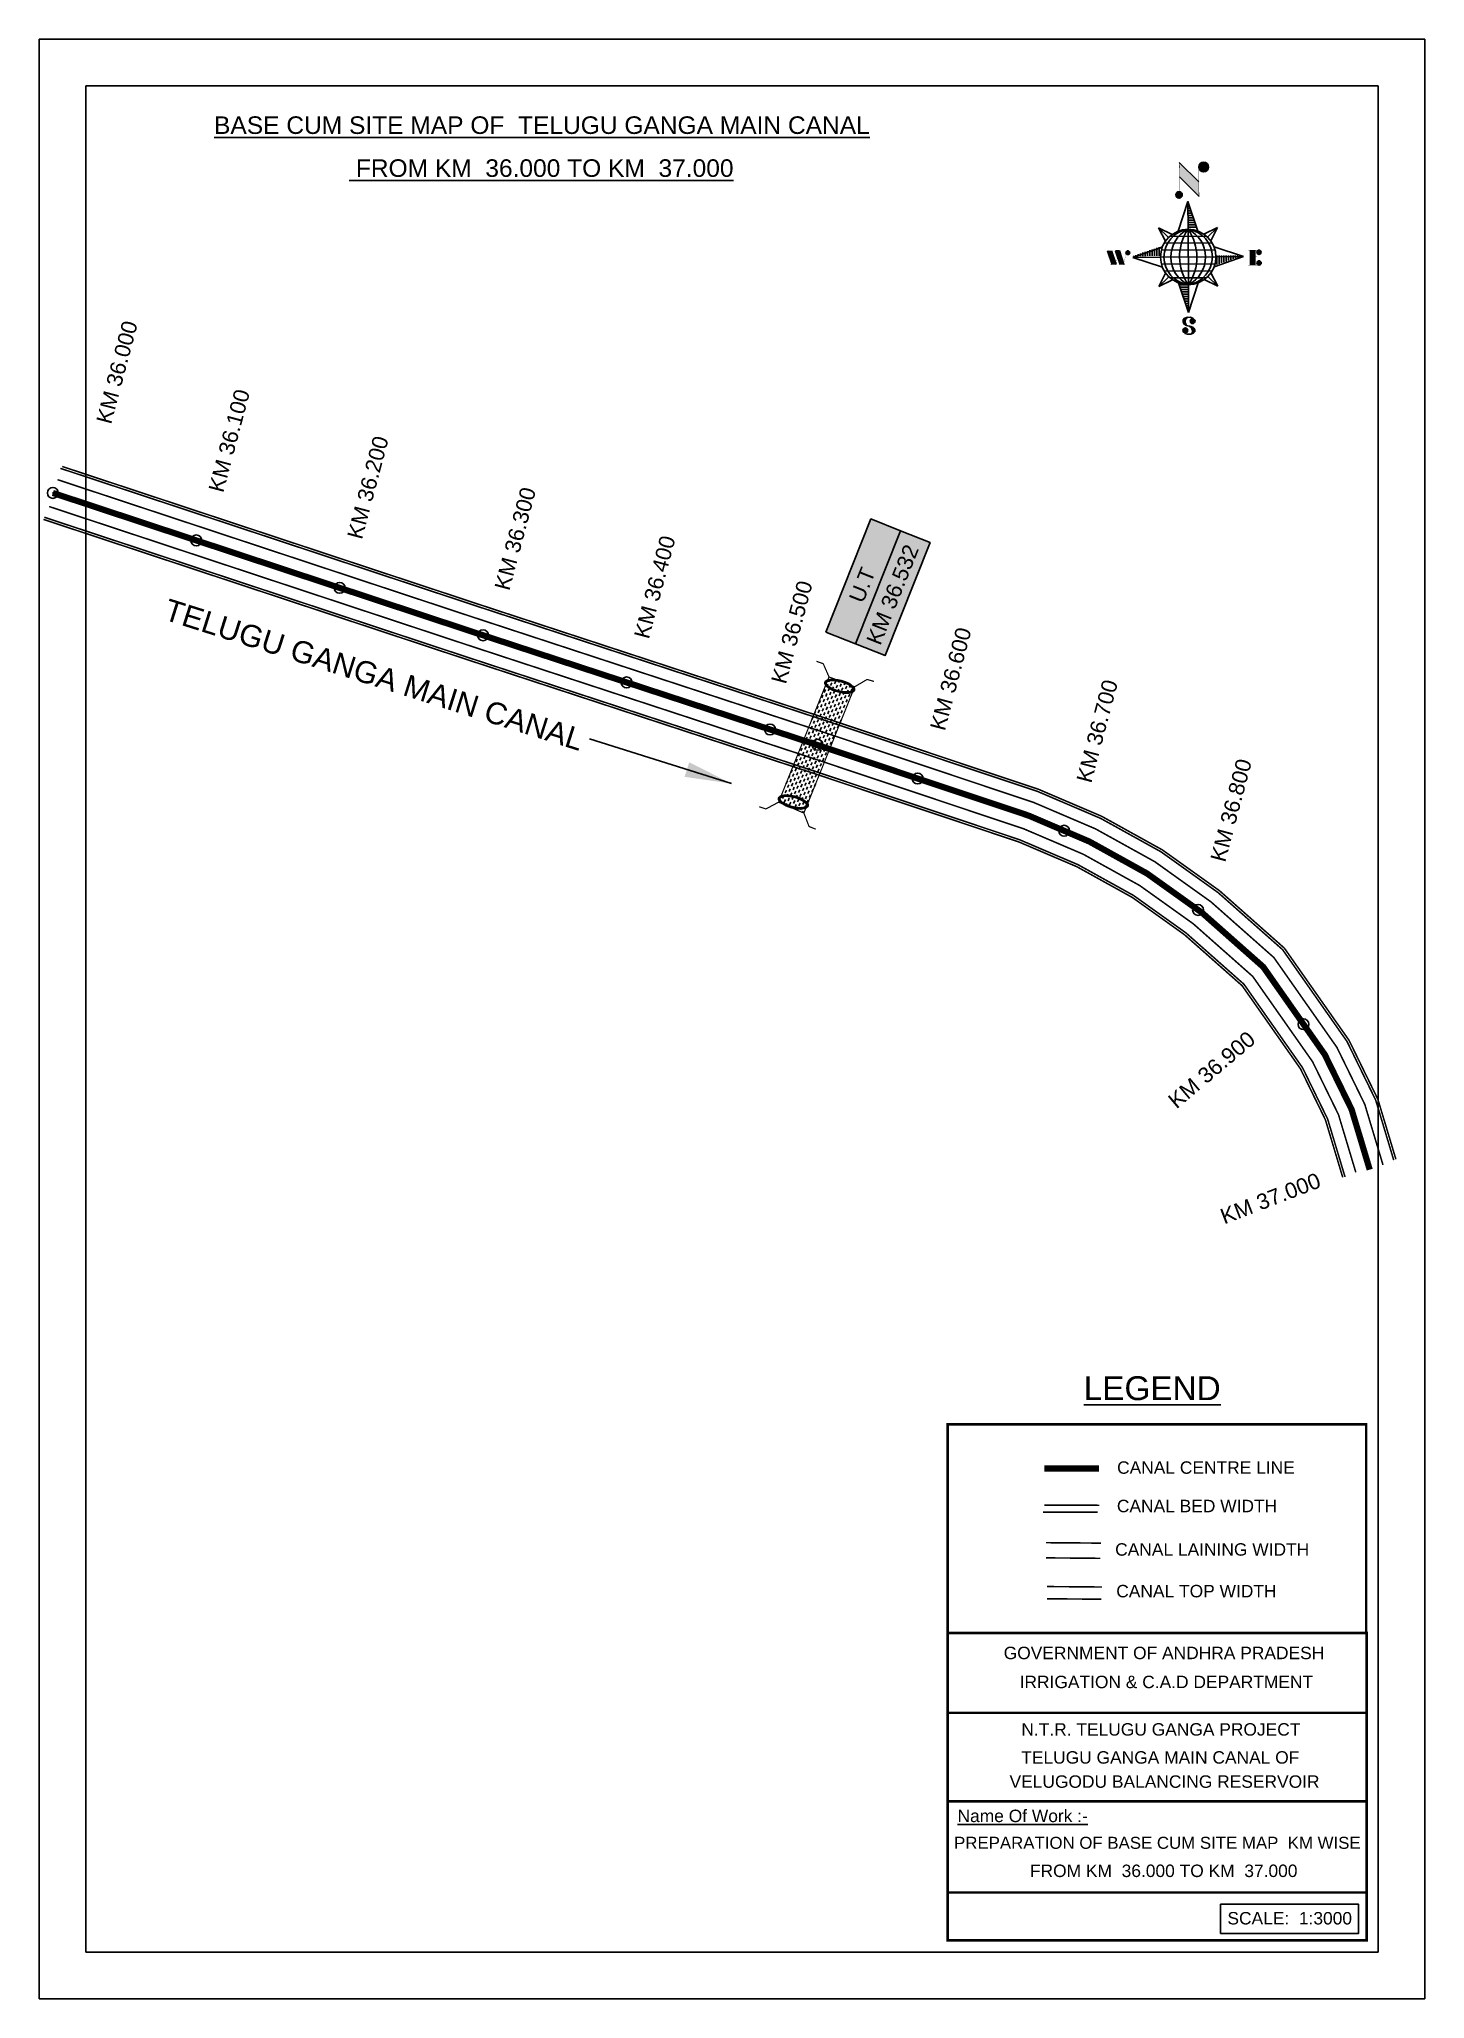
# Model space of a CAD drawing. Header units: inches. Extents: x 259963 to 260854, y 1727258 to 1728518.
import ezdxf

# ---------------------------------------------------------------- set-up
doc = ezdxf.new("R2010")
doc.units = ezdxf.units.IN
doc.header["$MEASUREMENT"] = 0
doc.header["$PDMODE"] = 32
doc.header["$PDSIZE"] = 7
doc.linetypes.add('ACAD_ISO02W100', pattern=[15, 12, -3])
for name, color, linetype in [('AQUADUCT', 1, 'Continuous'), ('bed with', 5, 'Continuous'), ('bord', 1, 'Continuous'), ('canal', 1, 'Continuous'), ('chainage', 7, 'Continuous'), ('FRAME 025', 7, 'Continuous'), ('laying', 4, 'Continuous'), ('lining', 4, 'Continuous'), ('STREAM', 4, 'Continuous'), ('Stu coo', 3, 'Continuous'), ('TEXT', 7, 'Continuous'), ('top of bund', 1, 'Continuous'), ('UT', 173, 'ACAD_ISO02W100'), ('V', 6, 'Continuous'), ('ZSTU', 7, 'Continuous')]:
    doc.layers.add(name, color=color, linetype=linetype)
doc.styles.get("Standard").update_dxf_attribs({"font": 'arial.ttf'})
doc.dimstyles.get("Standard").update_dxf_attribs({"dimtxt": 0.18, "dimasz": 0.18, "dimexe": 0.18, "dimexo": 0.0625, "dimgap": 0.09, "dimtad": 0, "dimtih": 1, "dimtoh": 1, "dimdec": 4, "dimzin": 0, "dimdsep": 46, "dimtxsty": 'Standard', "dimcen": 0.09, "dimadec": 0, "dimazin": 0, "dimtfac": 1, "dimtdec": 4, "dimtofl": 0, "dimtmove": 0, "dimatfit": 3, "dimfxl": 1, "dimtolj": 1, "dimtzin": 0, "dimarcsym": 0})
pattern_1 = [(267.2971131487395, (-8720374.9383359, 50637915.13839893), (10.53672553373347, -0.4974314379093613), [])]
pattern_2 = [(357.2971131487395, (-8720374.9383359, 50637915.13839893), (0.4974314379093601, 10.53672553373348), [])]

# ---------------------------------------------------------------- blocks, each defined once
blk = doc.blocks.new('GGF')
at = {"layer": 'STREAM'}
h = blk.add_hatch(dxfattribs=at)
h.set_pattern_fill('DASH', color=256, scale=10, angle=-6.082734917303942, style=0)
h.set_pattern_definition([(353.9172650826961, (-115347.3726237068, 1016.387648081312), (1.375417949938526, 1.110506849590268), [1.25, -1.25])])
h.paths.add_polyline_path([(406186.8358267642, 1485623.894007653), (406186.3350356966, 1485618.16585714), (406185.8342446289, 1485612.437706626), (406242.6024607782, 1485608.895201602), (406242.8636284556, 1485614.639267362), (406243.1247961327, 1485620.383333121)])
at = {"layer": 'laying', "linetype": 'ByBlock', "extrusion": (0, 0, -1)}
for centre in [(406188.8340515448, 1485618.100544371), (406240.8092758137, 1485614.964376942)]:
    blk.add_ellipse(centre, major_axis=(0.4022038884711088, -6.365555352701567), ratio=0.3887167828476952, dxfattribs=at)
at = {"layer": 'laying', "linetype": 'ByBlock'}
for points in [[(406189.2044231551, 1485612.238788546), (406189.1301593552, 1485612.234096231), (406189.0528622998, 1485612.245618227), (406188.8631006061, 1485612.324588027), (406188.7519765225, 1485612.394145026), (406188.5122836892, 1485612.610022701), (406188.3845252309, 1485612.755754402), (406187.9901122551, 1485613.318903608), (406187.7273521348, 1485613.85898441), (406187.2895556467, 1485615.151754198), (406187.1131680161, 1485615.903753204), (406186.8806331598, 1485617.489787864), (406186.8243655579, 1485618.323341603), (406186.8412834518, 1485619.932858505), (406186.9146281564, 1485620.708349793), (406187.1740924141, 1485622.067517512), (406187.3614922329, 1485622.65073727), (406187.7140922088, 1485623.356040432), (406187.8630650354, 1485623.567618286), (406188.1141012118, 1485623.821781273), (406188.2175726035, 1485623.889167762), (406188.3951326545, 1485623.961233407), (406188.4694103668, 1485623.970225642), (406188.6399464445, 1485623.94807565), (406188.7398646418, 1485623.913414563), (406188.9754422541, 1485623.761023998), (406189.1085637353, 1485623.642922326), (406189.3815283708, 1485623.318037364), (406189.5211763898, 1485623.111945711), (406189.9516964495, 1485622.33059618), (406190.2214699374, 1485621.608086816), (406190.6248590543, 1485619.961048005), (406190.7595287117, 1485619.037350996), (406190.8632364098, 1485617.186895084), (406190.8321935693, 1485616.26108243), (406190.6143732872, 1485614.607066808), (406190.4262052957, 1485613.879561222), (406190.055177624, 1485613.01905299), (406189.9016287614, 1485612.765040143), (406189.6325239488, 1485612.445281366), (406189.5169377527, 1485612.35368761), (406189.3392356181, 1485612.260876767), (406189.2716159608, 1485612.243034084), (406189.2044231551, 1485612.238788546)], [(406241.179647424, 1485609.102621116), (406241.1053836241, 1485609.097928802), (406241.0280865688, 1485609.109450798), (406240.838324875, 1485609.188420597), (406240.7272007914, 1485609.257977597), (406240.4875079581, 1485609.473855271), (406240.3597494998, 1485609.619586973), (406239.965336524, 1485610.182736179), (406239.7025764037, 1485610.722816981), (406239.2647799156, 1485612.015586769), (406239.088392285, 1485612.767585774), (406238.8558574287, 1485614.353620435), (406238.7995898268, 1485615.187174174), (406238.8165077207, 1485616.796691076), (406238.8898524253, 1485617.572182364), (406239.149316683, 1485618.931350083), (406239.3367165019, 1485619.514569841), (406239.6893164777, 1485620.219873002), (406239.8382893043, 1485620.431450857), (406240.0893254807, 1485620.685613844), (406240.1927968724, 1485620.753000333), (406240.3703569234, 1485620.825065977), (406240.4446346357, 1485620.834058213), (406240.6151707135, 1485620.811908221), (406240.7150889107, 1485620.777247134), (406240.950666523, 1485620.624856569), (406241.0837880042, 1485620.506754897), (406241.3567526398, 1485620.181869935), (406241.4964006587, 1485619.975778282), (406241.9269207185, 1485619.194428751), (406242.1966942063, 1485618.471919387), (406242.6000833233, 1485616.824880576), (406242.7347529806, 1485615.901183567), (406242.8384606787, 1485614.050727655), (406242.8074178382, 1485613.124915001), (406242.5895975561, 1485611.470899379), (406242.4014295646, 1485610.743393793), (406242.0304018929, 1485609.882885561), (406241.8768530303, 1485609.628872714), (406241.6077482177, 1485609.309113937), (406241.4921620216, 1485609.21752018), (406241.314459887, 1485609.124709338), (406241.2468402297, 1485609.106866655), (406241.179647424, 1485609.102621116)]]:
    blk.add_open_spline(points, degree=3, knots=[0, 0, 0, 0, 0.1890722348827286, 0.1890722348827286, 0.3781444697654573, 0.3781444697654573, 0.567216704648186, 0.567216704648186, 0.9642381621637766, 0.9642381621637766, 1.361259619679367, 1.361259619679367, 1.758281077194958, 1.758281077194958, 2.155302534710549, 2.155302534710549, 2.552323992226139, 2.552323992226139, 2.807761081817867, 2.807761081817867, 3.012439963152372, 3.012439963152372, 3.217118844486876, 3.217118844486876, 3.421797725821381, 3.421797725821381, 3.626476607155885, 3.626476607155885, 3.831155488490389, 3.831155488490389, 4.280922883927905, 4.280922883927905, 4.730690279365422, 4.730690279365422, 5.180457674802938, 5.180457674802938, 5.630225070240454, 5.630225070240454, 5.896844194109022, 5.896844194109022, 6.112115499412711, 6.112115499412711, 6.283185307179586, 6.283185307179586, 6.283185307179586, 6.283185307179586], dxfattribs=at)
at = {"layer": 'UT', "ltscale": 0.2, "const_width": 0.4999999999999999}
for points in [[(406181.0067191261, 1485605.627956516), (406181.2043290924, 1485608.621441158), (406185.8342446289, 1485612.437706626), (406186.3350356966, 1485618.16585714), (406186.8358267643, 1485623.894007653), (406182.485284513, 1485628.02592998), (406182.4731358847, 1485631.025905382)], [(406186.8358267643, 1485623.894007653), (406243.1247961327, 1485620.383333121)], [(406247.6637609265, 1485627.388723734), (406247.5913202798, 1485624.389598469), (406243.1247961327, 1485620.383333121), (406242.8636284556, 1485614.639267362), (406242.6024607783, 1485608.895201602), (406247.1217425518, 1485604.948545771), (406247.2591485833, 1485601.95169416)], [(406185.8342446289, 1485612.437706626), (406242.6024607783, 1485608.895201602)]]:
    blk.add_lwpolyline(points, dxfattribs=at)
blk = doc.blocks.new('*X3')
at = {"color": 0, "linetype": 'Continuous'}
for p, q in [((6321.563175437702, 239.2074203663178), (6322.581924588794, 240.2261695174094)), ((6321.571094283617, 239.3921159075293), (6322.524536642279, 240.3455582661906)), ((6321.579013129532, 239.5768114487408), (6322.467148695763, 240.4649470149719)), ((6321.586931975447, 239.7615069899523), (6322.409760749248, 240.5843357637531)), ((6321.594850821361, 239.9462025311638), (6322.352372802732, 240.7037245125344)), ((6321.602769667276, 240.1308980723753), (6322.294984856217, 240.8231132613157)), ((6321.610688513191, 240.3155936135868), (6322.322610836808, 241.0275159372032)), ((6321.618607359106, 240.5002891547983), (6322.339575221931, 241.2212570176224)), ((6321.670405508729, 239.1378737420482), (6322.639312535309, 240.1067807686281)), ((6321.756101028845, 239.046792566867), (6322.694551492757, 239.9852430307802)), ((6321.767025283511, 240.8254837745006), (6322.356539607053, 241.4149980980416)), ((6321.841796548961, 238.9557113916858), (6322.784401525116, 239.8983163678416)), ((6321.927492069076, 238.8646302165046), (6322.874251557474, 239.8113897049031)), ((6322.013187589191, 238.7735490413234), (6322.964101589832, 239.7244630419646)), ((6322.075863133939, 241.3110983202248), (6322.373503992176, 241.6087391784607)), ((6322.098883109306, 238.6824678661422), (6323.053951622191, 239.637536379026)), ((6322.184578629423, 238.591386690961), (6323.143801654548, 239.5506097160875)), ((6322.270274149538, 238.5003055157798), (6323.233651686906, 239.463683053149)), ((6322.405772691616, 238.4590273625623), (6323.316199320379, 239.3694539913255)), ((6322.536564177177, 238.4130421528257), (6323.436926723143, 239.3134046987925)), ((6322.667355662737, 238.3670569430892), (6323.557654125907, 239.2573554062594)), ((6322.798147148297, 238.3210717333527), (6323.67838152867, 239.2013061137264)), ((6322.928938633857, 238.2750865236161), (6323.799108931434, 239.1452568211934)), ((6323.059730119417, 238.2291013138795), (6323.919836334197, 239.0892075286604)), ((6323.190521604977, 238.183116104143), (6324.040563736961, 239.0331582361274)), ((6323.334898284248, 238.1507160881169), (6324.161291139725, 238.9771089435944)), ((6323.500484499982, 238.1395256085544), (6324.282018542488, 238.9210596510615)), ((6323.666070715716, 238.1283351289918), (6324.389078986148, 238.8513433994243)), ((6323.83165693145, 238.1171446494292), (6324.558435473549, 238.8439231915289)), ((6324.097210919775, 238.2059219424567), (6324.727791960951, 238.8365029836336)), ((6324.341779298861, 238.2737136262468), (6324.897148448353, 238.8290827757383)), ((6324.586347677948, 238.341505310037), (6325.066504935754, 238.821662567843)), ((6324.830916057034, 238.4092969938271), (6325.235861423155, 238.8142423599477)), ((6325.075484436121, 238.4770886776172), (6325.405217910557, 238.8068221520524)), ((6325.401209342145, 238.6260368883443), (6325.574574397958, 238.7994019441571))]:
    blk.add_line(p, q, dxfattribs=at)
blk = doc.blocks.new('*X2')
at = {"color": 0, "linetype": 'Continuous'}
for p, q in [((6324.425409812192, 240.3018877878409), (6324.530098087213, 240.4065760628617)), ((6324.560821561592, 240.2605228419445), (6324.762767368324, 240.4624686486762)), ((6324.696233310992, 240.2191578960481), (6324.995436649435, 240.5183612344908)), ((6324.831645060392, 240.1777929501517), (6325.228105930546, 240.5742538203053)), ((6324.967056809793, 240.1364280042552), (6325.451206401633, 240.6205775960956)), ((6325.102468559193, 240.0950630583588), (6325.626700194168, 240.619294693334)), ((6325.231508829004, 240.0473266328736), (6325.802193986703, 240.6180117905725)), ((6325.335045025791, 239.9740861343645), (6325.976788801136, 240.6158299097086)), ((6325.438581222579, 239.9008456358553), (6326.100204563527, 240.5624689768027)), ((6325.542117419366, 239.8276051373462), (6326.223620325917, 240.5091080438968)), ((6325.645653616154, 239.754364638837), (6326.347036088308, 240.455747110991)), ((6325.749189812941, 239.6811241403279), (6326.470451850699, 240.4023861780851)), ((6325.852726009729, 239.6078836418188), (6326.593867613089, 240.3490252451792)), ((6325.951486090436, 239.5298670272285), (6326.71728337548, 240.2956643122733)), ((6326.036566250415, 239.4381704919113), (6326.840699137871, 240.2423033793674)), ((6326.121646410395, 239.346473956594), (6326.964114900262, 240.1889424464615)), ((6326.206726570374, 239.2547774212767), (6327.055858370612, 240.1039092215148)), ((6326.291806730354, 239.1630808859595), (6327.135785134496, 240.0070592901021)), ((6326.376886890333, 239.0713843506422), (6327.21571189838, 239.9102093586895)), ((6326.461967050313, 238.9796878153249), (6327.295638662264, 239.8133594272769)), ((6326.547047210292, 238.8879912800077), (6327.375565426148, 239.7165094958642)), ((6326.632127370272, 238.7962947446904), (6327.455492190032, 239.6196595644516)), ((6326.717207530251, 238.7045982093731), (6327.535418953916, 239.5228096330389)), ((6326.788410008449, 236.4777036487165), (6327.354219516036, 237.0435131563033)), ((6326.792225928501, 238.6028399123283), (6327.6153457178, 239.4259597016263)), ((6326.838137672734, 238.4719749612643), (6327.695272481684, 239.3291097702136)), ((6326.884049416966, 238.3411100102004), (6327.775199245568, 239.2322598388009)), ((6326.916746160023, 236.7828164955863), (6327.582476853365, 237.4485471889285)), ((6326.9299611612, 238.2102450591364), (6327.853734496604, 239.1340183945408)), ((6326.975872905432, 238.0793801080725), (6327.849127438164, 238.952634640804)), ((6327.003134980726, 237.9298654880686), (6327.844520379724, 238.7712508870673)), ((6327.012515933215, 237.7624697452613), (6327.839913321284, 238.5898671333306)), ((6327.021896885704, 237.5950740024541), (6327.835306262844, 238.4084833795939)), ((6327.031277838193, 237.4276782596467), (6327.830699204404, 238.2270996258572)), ((6327.040658790683, 237.2602825168395), (6327.826092145964, 238.0457158721205)), ((6327.045082311595, 237.087929342456), (6327.810734190693, 237.8535812215537))]:
    blk.add_line(p, q, dxfattribs=at)
blk = doc.blocks.new('H')
at = {"layer": 'bord', "extrusion": (0.0004278845142637609, 0.00479197890903182, 0.9999884268595202)}
h = blk.add_hatch(dxfattribs=at)
h.set_pattern_fill('LINE', color=8, scale=84.38768555040302, angle=-2.702886851260515, style=0)
h.set_pattern_definition(pattern_2)
h.paths.add_polyline_path([(-492.4668010775931, 785.5898788240738, -0.090992046448718), (-447.9625593584497, 775.2324968557805), (-486.4976985411486, 912.0312741750386)])
h = blk.add_hatch(dxfattribs=at)
h.set_pattern_fill('LINE', color=8, scale=84.38768555040302, angle=-92.70288685126052, style=0)
h.set_pattern_definition(pattern_1)
h.paths.add_polyline_path([(-624.8772989658173, 665.1175860036165, -0.09099204644210665), (-614.5199170010164, 709.6218277204316), (-751.3186943142209, 671.0866885515861)])
h = blk.add_hatch(dxfattribs=at)
h.set_pattern_fill('LINE', color=8, scale=84.38768555040302, angle=-92.70288685126052, style=0)
h.set_pattern_definition(pattern_1)
h.paths.add_polyline_path([(-245.5531129193259, 647.210278397426), (-371.9945082624909, 653.17938094493, -0.09099204644878103), (-382.3518902289215, 608.6751392250881)])
h = blk.add_hatch(dxfattribs=at)
h.set_pattern_fill('LINE', color=8, scale=84.38768555040302, angle=-2.702886851260515, style=0)
h.set_pattern_definition(pattern_2)
h.paths.add_polyline_path([(-504.4050061509479, 532.7070881242398, -0.090992046448718), (-548.909247870557, 543.064470092766), (-510.3741086877417, 406.2656927765347)])
at = {"layer": 'bord', "extrusion": (0.0004278845142637604, 0.00479197890903182, 0.9999884268595203)}
for p, q in [((-516.2384251924814, 1087.08582315594, -1217.145331720205), (-431.5311611755169, 993.9857607749291, -1216.735438367611)), ((-519.3860571105615, 1020.408509141766, -1216.824464901347), (-434.678793075087, 927.3084467682056, -1216.414571548796)), ((-538.2690597721958, 773.6536562892143, -1215.633927328097), (-487.0181812191731, 906.212239655666, -1216.291082326422)), ((-487.0181812191731, 906.212239655666, -1216.291082326422), (-492.9870239489828, 779.7722960542887, -1215.682623766277)), ((-487.0181812191731, 906.212239655666, -1216.291082326422), (-448.4827650671941, 769.4150330077391, -1215.652034309381)), ((-626.736305744329, 793.7732813858893, -1215.692487060367), (-566.811349663476, 760.1895317081362, -1215.557193835181)), ((-626.736305744329, 793.7732813858893, -1215.692487060367), (-584.1428260545363, 746.9596384149045, -1215.486379775655)), ((-598.946746484784, 730.9517588270828, -1215.4033350249), (-626.736305744329, 793.7732813858893, -1215.692487060367)), ((-421.3357812265749, 753.3219341966324, -1215.586531535218), (-358.5136001041974, 781.1110481221694, -1215.746578873753)), ((-358.5136001041974, 781.1110481221694, -1215.746578873753), (-405.3276889660046, 738.5181495659053, -1215.522440984547)), ((-358.5136001041974, 781.1110481221694, -1215.746578873753), (-392.0976094479556, 721.1868434431963, -1215.445049781629)), ((-864.6667208376457, 700.9117660832126, -1215.145683569252), (-846.8602190883248, 637.7003116968554, -1214.850391321915)), ((-846.885899517627, 700.0723706756253, -1215.149269383754), (-829.079397758178, 636.8609162860084, -1214.853977136408)), ((-829.1050781964441, 699.2329752675723, -1215.152855198257), (-811.2985764592304, 636.0215208844747, -1214.857562950931)), ((-829.1050781964441, 699.2329752675723, -1215.152855198257), (-811.3242568973801, 698.393579858588, -1215.156441012743)), ((-811.3242568973801, 698.393579858588, -1215.156441012743), (-793.5177551378147, 635.1821254740935, -1214.861148765422)), ((-751.8386587080895, 665.2704204607289, -1215.023166955395), (-615.0399729244527, 703.8051171880215, -1215.266361263119)), ((-751.8386587080895, 665.2704204607289, -1215.023166955395), (-625.3972626964678, 659.3013864478562, -1215.048666080719)), ((-619.2784603905748, 614.0198538512923, -1214.834293591338), (-751.8386587080895, 665.2704204607289, -1215.023166955395)), ((-246.0730746499612, 641.3942844460253, -1215.12516345687), (-382.8717604242847, 602.859587718267, -1214.881969149149)), ((-378.6332729603746, 692.6448510554619, -1215.314036820931), (-246.0730746499612, 641.3942844460253, -1215.12516345687)), ((-372.5144706616993, 647.363318458898, -1215.099664331546), (-246.0730746499612, 641.3942844460253, -1215.12516345687)), ((-213.4791469212505, 669.2951450282708, -1215.272811938016), (-216.710715676134, 600.8397693103179, -1214.943388670676)), ((-197.1518122339039, 599.9164343632292, -1214.947333066632), (-193.9202434780891, 668.3718100786209, -1215.276756333961)), ((-639.398133254319, 525.5536567845847, -1214.401751538512), (-605.8141239105607, 585.4778614635579, -1214.703280630637)), ((-639.398133254319, 525.5536567845847, -1214.401751538512), (-592.5840443923953, 568.1465553403832, -1214.625889427719)), ((-576.5759521321743, 553.3427707091905, -1214.561798877043), (-639.398133254319, 525.5536567845847, -1214.401751538512)), ((-510.8935521394596, 400.4524652508553, -1213.857248085843), (-549.4289682914387, 537.2496718976181, -1214.496296102879)), ((-371.1754276144202, 512.8914235194679, -1214.455843351893), (-431.1003836950404, 546.475173198618, -1214.591136577086)), ((-371.1754276144202, 512.8914235194679, -1214.455843351893), (-413.7689073036308, 559.7050664918497, -1214.661950636613)), ((-398.9649868734996, 575.7129460782744, -1214.74499538736), (-371.1754276144202, 512.8914235194679, -1214.455843351893)), ((-459.6426735860878, 533.0110486173071, -1214.514403084168), (-510.8935521394596, 400.4524652508553, -1213.857248085843)), ((-504.9247094094171, 526.8924088519998, -1214.465706645989), (-510.8935521394596, 400.4524652508553, -1213.857248085843))]:
    blk.add_line(p, q, dxfattribs=at)
at = {"layer": 'bord', "color": 8, "linetype": 'ByBlock', "extrusion": (0.0004278845142637604, 0.00479197890903182, 0.9999884268595203)}
for p, q in [((-386.4701403837535, 711.3830894059502, -1215.400477790083), (-605.4730712235323, 721.7215742594562, -1215.35631111762)), ((-410.8462962137419, 744.2142448802479, -1215.547375515144), (-578.1125475389999, 752.110393114388, -1215.51364266185)), ((-492.9872379411827, 779.772306161467, -1215.682623723144), (-504.9247094094171, 526.8924088519998, -1214.465706645989)), ((-372.5145726100891, 647.3634304928128, -1215.099664824794), (-625.3973747401615, 659.3012845208868, -1215.048665544341)), ((-378.0217974673142, 615.9429816137999, -1214.946740470406), (-622.87451776542, 627.5017590741627, -1214.897360629442)), ((-375.037429585529, 679.1629559395369, -1215.250969739694), (-619.8901498829364, 690.7217333998997, -1215.201589898729)), ((-392.4388761268347, 584.9431407540105, -1214.792019251512), (-611.441806967312, 595.2816256079823, -1214.747852579053)), ((-419.7993998112506, 554.5543218990788, -1214.634687707282), (-587.06565113744, 562.4504701336846, -1214.600954853988))]:
    blk.add_line(p, q, dxfattribs=at)
at = {"layer": 'bord', "extrusion": (0.0004278845142637604, 0.00479197890903182, 0.9999884268595203)}
for points, const_width, elevation in [([(-522.0131121619479, 959.550775259228), (-515.7175743466119, 1092.906934415961)], 1.60540055982536, -1212.142843617219), ([(-434.158262363472, 933.1277235058805), (-427.8627245295095, 1066.483882669366)], 1.60540055982536, -1212.142843617219), ([(-870.0736340994383, 707.00824508073), (-846.3658724653925, 705.889038352192)], 0.6421602239301444, -1212.142843617219), ([(-828.5594987093612, 642.6768581911618), (-855.2307305332708, 643.935965762368)], 0.6421602239301444, -1212.142843617219), ([(-828.5594987093612, 642.676858191162), (-820.953748198869, 677.9586989512691)], 0.6421602239301444, -1212.142843617223), ([(-810.7786774830411, 641.8374531447001), (-784.1074456587239, 640.5783455765209)], 0.6421602239301444, -1212.142843617222), ([(-792.9978562549747, 640.9980480956772), (-781.589230506466, 693.9208092413096)], 0.6421602239301444, -1212.142843617218), ([(-222.7385766651839, 675.5731321041832), (-173.8413183107752, 673.2647682324088)], 0.7063762463231584, -1212.142843617221), ([(-194.785239975681, 644.8497587676384), (-185.0057882997701, 644.3880859934699)], 0.7063762463231584, -1212.14284361722), ([(-177.0730277270245, 604.8086065300355), (-225.9702860934822, 607.1169704015771)], 0.7063762463231584, -1212.142843617222)]:
    blk.add_lwpolyline(points, dxfattribs=dict(at, const_width=const_width, elevation=elevation))
for points, const_width, elevation in [([(-413.6616245851993, 1073.140134249887, 1), (-397.6117714248124, 1057.729118476532, 1)], 22.25077962579039, -1212.14284361722), ([(-530.3419430367337, 949.5474510251247, 1), (-519.6420409089901, 939.2734405104861, 1)], 14.83385308386026, -1212.142843617223), ([(-775.9087905502321, 696.5833098740303, 1), (-769.4888492682775, 690.418903565154, 1)], 8.900311850316152, -1212.142843617216), ([(-177.8339587833615, 666.8757400336997, 1), (-170.7720233739972, 660.0948930920731, 1)], 9.790343035347762, -1212.142843617223), ([(-180.1423226412179, 617.9784816729323, 1), (-173.0803872516442, 611.1976347345654, 1)], 9.790343035347762, -1212.142843617219), ([(-489.8397168474219, 361.7280028313068, 1), (-498.0671858660056, 369.1142257457323, 1)], 11.05656073458609, -1212.142843617215), ([(-525.1949096693778, 321.5505605205689, 1), (-533.4223786795214, 328.9367834347616, 1)], 11.05656073458609, -1212.142843617218)]:
    blk.add_lwpolyline(points, format="xyb", close=True, dxfattribs=dict(at, const_width=const_width, elevation=elevation))
for points, elevation in [([(-537.0436544864716, 317.3909783906986), (-530.686771839954, 310.4778530870033), (-519.7848077441001, 306.8033377354246), (-504.8555995545785, 306.8996049665207), (-493.8614930827366, 309.9751672386152), (-486.3299612487816, 317.6739007300386), (-486.5193926708707, 325.7780890813514), (-490.6180678635317, 333.2605072774198), (-493.5031616341619, 336.2254691210802), (-502.816804350885, 340.8534958871466), (-522.4580017436219, 347.2728260433129), (-530.4257294404489, 351.5824209563287), (-533.6858260648524, 354.5525017987891), (-537.4013079778782, 362.629807892173), (-536.9549017110166, 373.3508360361672), (-530.0284934418471, 380.6827556172281), (-520.0052991440441, 384.0716307398478), (-503.5000552259427, 384.2213990291513), (-492.5323047870551, 379.8708521119993), (-487.1463343054379, 373.2710396641844)], -1212.142843617219), ([(-522.4539065143929, 347.5728294925347), (-526.1949835211592, 353.7751140225195), (-527.7518298353394, 360.6227161141025), (-527.9156661629893, 370.6019260344024), (-525.8991041315983, 375.4503632916039), (-521.3202371541029, 381.1640017041664), (-514.5251386848048, 384.3718976443916)], -1212.142843617221), ([(-504.8555995545785, 306.8996049665207), (-499.0047943263154, 312.3708361831504), (-496.9585419834797, 319.3942984564654), (-497.4612851235933, 326.5275708001649), (-501.2415295758961, 335.3559093211365), (-509.2361390522836, 343.1915685721062)], -1212.142843617219)]:
    blk.add_lwpolyline(points, dxfattribs=dict(at, elevation=elevation))
for centre, radius in [((-405.6366979898718, 1065.434626361347, -1212.142843617228), 22.25077962579068), ((-524.9919919744626, 944.4104457636145, -1212.142843617225), 14.83385308386045), ((-498.4359036135794, 659.1484834742021, -1212.142843617229), 126.5822129822759), ((-772.6988199003781, 693.5011067149355, -1212.142843617225), 8.900311850316273), ((-174.3029910778062, 663.4853165630027, -1212.142843617225), 9.7903430353479), ((-176.6113549475952, 614.5880582008385, -1212.142843617227), 9.7903430353479), ((-493.9534513636986, 365.4211142832808, -1212.142843617226), 11.05656073458623), ((-529.3086441806488, 325.2436719765011, -1212.142843617227), 11.05656073458623)]:
    blk.add_circle(centre, radius, dxfattribs=at)
at = {"layer": 'bord', "color": 8, "linetype": 'ByBlock', "extrusion": (0.0004278845142637604, 0.00479197890903182, 0.9999884268595203)}
for centre, radius, start, end in [((-481.5018944916621, 658.3490694805806, -1212.142843617225), 127.7124113124745, 94.925359787212, 259.6690604518324), ((-436.7958279077627, 656.2386032006533, -1212.142843617224), 140.8227119427793, 113.2864437035868, 241.3079765329169), ((-315.8862391595549, 650.5307512261786, -1212.142843617227), 222.3100112361417, 142.5891607921548, 212.0052594442485), ((-560.0761933124097, 662.0583738566748, -1212.142843617224), 140.8227119427793, 293.2864437035868, 61.30797653291689), ((-680.9857820597445, 667.7662258302183, -1212.142843617228), 222.3100112361417, 322.5891607921548, 32.00525944424854), ((-515.3701267285685, 659.9479075753505, -1212.142843617227), 127.7124113124745, 274.925359787212, 79.66906045183244)]:
    blk.add_arc(centre, radius, start, end, dxfattribs=at)
at = {"layer": 'bord', "extrusion": (0.0004278845142637604, 0.00479197890903182, 0.9999884268595203)}
for points in [[(-515.7175743148887, 1092.906934417125, -1212.142843617227), (-431.0104934413977, 999.8058030862261, -1212.142843617227), (-518.8653432401063, 1026.22885483189, -1212.142843617227), (-434.1582623484545, 933.1277235084416, -1212.142843617227)], [(-864.1466936911305, 706.7284433981881, -1212.142843617225), (-846.3658724649268, 705.889038353589, -1212.142843617225), (-846.34031992468, 643.5162632348297, -1212.142843617225), (-828.5594986876497, 642.6768581867381, -1212.142843617225)], [(-828.5850512369768, 705.049633307593, -1212.142843617229), (-810.804230031204, 704.2102282608984, -1212.142843617229), (-810.778677482168, 641.8374531481927, -1212.142843617229), (-792.9978562541016, 640.9980480994025, -1212.142843617229)], [(-193.4002216503151, 674.1881137788835, -1212.142843617225), (-196.6319310673212, 605.7319520774413, -1212.142843617225), (-212.9591249906118, 675.1114593302475, -1212.142843617225), (-216.1908344065701, 606.6552976257785, -1212.142843617225)]]:
    blk.add_solid(points, dxfattribs=at)
at = {"layer": 'bord', "extrusion": (0.0004278845142637604, 0.00479197890903182, 0.9999884268595203), "xscale": 7.977342409717546, "yscale": 7.977342408231451, "zscale": 7.977342408476333, "rotation": 138.0840426661453}
for name, p in [('*X2', (38300.50170925955, -31929.38484708802, -1212.14284361722)), ('*X3', (38314.39702652739, -31950.87734303279, -1212.142843617221))]:
    blk.add_blockref(name, p, dxfattribs=at)

msp = doc.modelspace()

# ---------------------------------------------------------------- hatches: boundary and pattern name
at = {"layer": 'ZSTU'}
h = msp.add_hatch(color=135, dxfattribs=at)
h.set_gradient(color1=(141, 177, 78), color2=(107, 135, 59), one_color=1, tint=0.3799999952316284, name='CYLINDER')
h.paths.add_polyline_path([(260468.9062007579, 1728136.552210748), (260487.9151711346, 1728128.972310652), (260516.8685360863, 1728201.690110762), (260497.8595657102, 1728209.270010859)])
h.paths.add_polyline_path([(260494.120503497, 1728150.804443073), (260504.3391451922, 1728176.430883372), (260490.1684111761, 1728182.081518098), (260479.9497694811, 1728156.455077799)], flags=24)
h = msp.add_hatch(color=252, dxfattribs=at)
h.set_gradient(color1=(167, 88, 159), color2=(127, 67, 121), one_color=1, tint=0.3799999952316284, name='CYLINDER')
h.paths.add_polyline_path([(260535.8775064618, 1728194.110210665), (260516.8685360861, 1728201.690110762), (260487.9151711347, 1728128.972310652), (260506.924141511, 1728121.392410555)])
h.paths.add_polyline_path([(260505.4347314892, 1728124.031874323), (260532.3526221132, 1728191.536904596), (260518.1153588298, 1728197.214068124), (260491.1974682058, 1728129.709037852)], flags=24)

# ---------------------------------------------------------------- linework, layer by layer
at = {"linetype": 'ByBlock'}
for points in [[(259962.9895422867, 1727257.754861004), (259962.9895422867, 1728517.754861004), (260853.9895422867, 1728517.754861004), (260853.9895422867, 1727257.754861004)], [(260823.9895422867, 1728487.754861004), (260823.9895422867, 1727287.754861004), (259992.9895422867, 1727287.754861004), (259992.9895422867, 1728487.754861004)]]:
    msp.add_lwpolyline(points, close=True, dxfattribs=at)
for p in [(259971.7666642323, 1728226.002071181), (260063.9885909668, 1728195.484931253), (260156.2105177014, 1728164.967791325), (260248.4381712617, 1728134.468028981), (260340.7345185938, 1728104.176712252), (260432.9826046324, 1728073.9012347), (260527.8841521202, 1728042.378286163), (260622.0712786693, 1728008.780887568), (260708.1633164751, 1727957.906915574), (260775.9587893543, 1727884.39654993)]:
    msp.add_point(p)
at = {"color": 2}
msp.add_point((260463.4407678474, 1728064.133011274), dxfattribs=at)
at = {"layer": 'bed with', "const_width": 1}
for points in [[(259974.7551317429, 1728234.545782494), (260244.1683669674, 1728145.394300967), (260467.5899536371, 1728072.068170069), (260602.4628730126, 1728026.998889087), (260642.2665336708, 1728009.994651063), (260680.3344050912, 1727988.906421189), (260716.3890942286, 1727963.152925683), (260756.9185796221, 1727927.283847366), (260797.4753916151, 1727869.490185112), (260815.3999466962, 1727832.852008807), (260827.092829156, 1727793.948633653)], [(259969.3471221103, 1728217.270096877), (260238.5031687275, 1728128.203721581), (260461.8995820578, 1728054.885852479), (260596.0286626823, 1728010.065133461), (260634.3050020241, 1727993.713371485), (260670.6571306037, 1727973.575601359), (260705.1004414663, 1727948.973096865), (260743.3269560728, 1727915.142175182), (260781.8421440798, 1727860.257837436), (260798.4915889987, 1727826.226013741), (260809.6323870136, 1727789.15947808)], [(260644.7042493728, 1727575.068616587), (260641.5565539686, 1727575.11082205), (260609.3973132108, 1727575.088247081)], [(260643.5837952178, 1727570.663358668), (260641.5284748408, 1727570.690917164), (260608.7361399664, 1727570.667897778), (260608.4996866075, 1727570.677065022)]]:
    msp.add_lwpolyline(points, dxfattribs=at)
at = {"layer": 'canal', "color": 6, "const_width": 4}
for points in [[(260644.5475816703, 1727598.685301783), (260641.9460737793, 1727598.720183762), (260609.3511095436, 1727598.697302925)], [(260609.3511095436, 1727598.697302925), (260644.5475816703, 1727598.685301783)]]:
    msp.add_lwpolyline(points, dxfattribs=at)
at = {"layer": 'FRAME 025', "lineweight": -3, "const_width": 1.636994106223717}
for points in [[(260547.190274245, 1727627.157620538), (260816.2984394195, 1727627.157620538), (260816.2984394195, 1727492.92926661), (260547.190274245, 1727492.92926661)], [(260547.1902742451, 1727492.92926661), (260816.6639746454, 1727492.92926661), (260816.6639746454, 1727295.38336684), (260547.1902742451, 1727295.38336684)]]:
    msp.add_lwpolyline(points, close=True, dxfattribs=at)
for points in [[(260547.1902742451, 1727441.639024569), (260816.6639746454, 1727441.639024569)], [(260547.1902742451, 1727384.775229658), (260816.6639746454, 1727384.775229658)], [(260547.1902742451, 1727326.144726533), (260816.6639746454, 1727326.144726533)]]:
    msp.add_lwpolyline(points, dxfattribs=at)
at = {"layer": 'lining', "const_width": 1}
for points in [[(259976.6422783587, 1728241.821272244), (260246.5158248015, 1728152.51746922), (260469.9478424129, 1728079.187914926), (260605.1289822655, 1728034.015638655), (260645.5655108724, 1728016.741037628), (260684.3443254589, 1727995.258970843), (260721.0667127765, 1727969.028545359), (260762.550467833, 1727932.314927001), (260803.9532566159, 1727873.315743542), (260822.4061722614, 1727835.597586873), (260834.0139586578, 1727796.977334729)], [(259966.2580899007, 1728210.392322856), (260236.1557108935, 1728121.080553328), (260459.541693282, 1728047.766107622), (260593.3625534294, 1728003.048383893), (260631.0060248225, 1727986.96698492), (260666.647210236, 1727967.223051705), (260700.4228229184, 1727943.097477189), (260737.6950678618, 1727910.111095547), (260775.364279079, 1727856.432279006), (260791.4853634335, 1727823.480435675), (260802.6971621752, 1727786.177673581)], [(260610.4182716034, 1727551.031602919), (260635.1261466793, 1727550.847266138), (260645.8064230928, 1727550.724627453)], [(260610.3802255798, 1727541.268755527), (260637.2315376407, 1727541.063737998), (260645.2743057949, 1727540.97132)]]:
    msp.add_lwpolyline(points, dxfattribs=at)
at = {"layer": 'top of bund', "const_width": 1}
for points in [[(259977.8064016775, 1728243.016045436), (260246.9853163684, 1728153.942102871), (260470.4194201681, 1728080.611863898), (260605.6622041161, 1728035.418988569), (260646.2253063127, 1728018.090314941), (260685.1463095324, 1727996.529480774), (260722.002236486, 1727970.203669294), (260763.6768454752, 1727933.321142928), (260805.248829616, 1727874.080855228), (260823.8074173744, 1727836.146702486), (260835.4000155864, 1727797.576982933)], [(259965.7535086783, 1728208.979300717), (260235.6862193265, 1728119.655919677), (260459.0701155268, 1728046.342158651), (260592.8293315788, 1728001.645033979), (260630.3462293822, 1727985.617707607), (260665.8452261624, 1727965.952541774), (260699.4872992088, 1727941.922353253), (260736.5686902196, 1727909.10487962), (260774.0687060789, 1727855.66716732), (260790.0841183205, 1727822.931320062), (260801.2048916566, 1727785.931408485)], [(260610.944179073, 1727522.823568354), (260635.5266450926, 1727522.64365973), (260646.3635778209, 1727522.51922747)], [(260645.9349937473, 1727514.664459882), (260638.0194832408, 1727514.755419436), (260611.0860890684, 1727514.95786109)]]:
    msp.add_lwpolyline(points, dxfattribs=at)
at = {"layer": 'V', "color": 6, "const_width": 4}
msp.add_lwpolyline([(259971.7819116043, 1728225.997025676), (260241.3357678475, 1728136.799011274), (260464.7447678474, 1728063.477011274), (260599.2457678474, 1728018.532011274), (260638.2857678474, 1728001.854011274), (260675.4957678474, 1727981.241011274), (260710.7447678474, 1727956.063011274), (260750.1227678474, 1727921.213011274), (260789.6587678475, 1727864.874011274), (260806.9457678474, 1727829.539011274), (260818.5640844441, 1727790.883724114)], dxfattribs=at)
at = {"layer": 'V', "color": 0}
msp.add_lwpolyline([(260722.6896446363, 1727318.52285046), (260811.3997790104, 1727318.52285046), (260811.3997790104, 1727299.770374157), (260722.6896446363, 1727299.770374157)], close=True, dxfattribs=at)
at = {"layer": 'ZSTU', "color": 135}
msp.add_lwpolyline([(260468.906200758, 1728136.552210748), (260497.8595657102, 1728209.270010859), (260516.868536086, 1728201.690110762), (260487.9151711346, 1728128.972310651)], close=True, dxfattribs=at)
at = {"layer": 'ZSTU', "color": 252}
msp.add_lwpolyline([(260487.9151711346, 1728128.972310651), (260516.868536086, 1728201.690110762), (260535.8775064618, 1728194.110210665), (260506.9241415111, 1728121.392410555)], close=True, dxfattribs=at)

# ---------------------------------------------------------------- block references
at = {"layer": 'AQUADUCT', "color": 1, "xscale": 0.1408039184319789, "yscale": 0.1408039187081158, "zscale": 0.1408039184379445, "rotation": 3.078330572322649}
msp.add_blockref('H', (260776.9244570278, 1728289.619872527, 170.8847861942989), dxfattribs=at)
at = {"layer": 'laying', "color": 6, "linetype": 'ByBlock', "xscale": 1.539389527060483, "yscale": 1.539389526937157, "zscale": 1.539389526941385, "rotation": 71.6474129318652}
msp.add_blockref('GGF', (2234192.816418027, 414472.2789967209), dxfattribs=at)

# ---------------------------------------------------------------- texts
at = {"layer": 'chainage', "color": 0}
for s, height, rotation, p in [('KM 36.000', 9.999999999999988, 75.15121522646326, (260009.1657320442, 1728269.689174869)), ('KM 36.100', 9.999999999999988, 75.15121522646326, (260081.3131125146, 1728225.654518233)), ('KM 36.200', 9.999999999999988, 75.15121522646326, (260170.49929873, 1728195.581033892)), ('KM 36.300', 9.999999999999988, 75.15121522646326, (260265.2551752268, 1728162.6567743)), ('KM 36.400', 9.999999999999988, 75.15121522646326, (260354.9800834352, 1728131.557801998)), ('KM 36.500', 9.999999999999988, 75.15121522646326, (260443.1219527229, 1728102.567243783)), ('KM 36.600', 9.999999999999988, 75.15121522646326, (260545.2861132144, 1728072.522324753)), ('KM 36.700', 9.999999999999988, 75.15121522646326, (260639.4732397635, 1728038.924926158)), ('KM 36.800', 9.999999999999988, 75.15121522646326, (260725.5652775693, 1727988.050954164)), ('KM 36.900', 9.999999999999988, 40.13372810177527, (260694.3094335559, 1727829.548519699)), ('KM 37.000', 9.999999999999986, 21.07893529447121, (260724.9844322402, 1727755.634140405))]:
    msp.add_text(s, height=height, rotation=rotation, dxfattribs=at).set_placement(p)
at = {"layer": 'chainage', "color": 1}
msp.add_text('TELUGU GANGA MAIN CANAL', height=14.04243867787395, rotation=342.4410473851171, dxfattribs=at).set_placement((260042.2136592739, 1728144.868217798))
at = {"layer": 'chainage', "color": 0}
for s, height, p in [('%%ULEGEND', 15.33694249980499, (260634.6403177129, 1727642.702327267)), ('CANAL CENTRE LINE', 8, (260656.1170524998, 1727595.340571231)), ('CANAL BED WIDTH', 8, (260655.9875072117, 1727570.621515647)), ('CANAL LAINING WIDTH', 8, (260654.8631820565, 1727542.677820186)), ('CANAL TOP WIDTH', 8, (260655.5780801282, 1727515.892638233)), ('GOVERNMENT OF ANDHRA PRADESH ', 8, (260583.1982488529, 1727476.13492155)), ('IRRIGATION & C.A.D DEPARTMENT', 8, (260593.4395235775, 1727457.493327146)), ('N.T.R. TELUGU GANGA PROJECT', 8, (260594.5522536297, 1727426.979923435)), ('TELUGU GANGA MAIN CANAL OF', 8, (260594.4810836874, 1727408.949717255)), (' VELUGODU BALANCING RESERVOIR', 8, (260583.8595695523, 1727393.429812527)), ('%%UName Of Work :-', 8, (260553.4983922193, 1727371.374026853)), ('PREPARATION OF BASE CUM SITE MAP  KM WISE', 7.742718181745905, (260551.309059706, 1727354.191238293)), (' FROM KM  36.000 TO KM  37.000', 8, (260596.9664340305, 1727336.052233627)), ('SCALE:  1:3000', 8, (260727.0514942175, 1727305.55793074))]:
    msp.add_text(s, height=height, dxfattribs=at).set_placement(p)
at = {"layer": 'Stu coo', "color": 0}
for s, p in [('KM 36.532', (260503.8433090577, 1728127.416635824)), ('U.T', (260492.6771118194, 1728154.536746317))]:
    msp.add_text(s, height=9.999999999999996, rotation=68.26016799612646, dxfattribs=at).set_placement(p)
at = {"layer": 'TEXT', "color": 0}
for s, p in [('%%UBASE CUM SITE MAP OF  TELUGU GANGA MAIN CANAL', (260075.4303332879, 1728456.836639218)), ('%%U FROM KM  36.000 TO KM  37.000', (260162.2226169087, 1728429.227439679))]:
    msp.add_text(s, height=11.29445192087996, dxfattribs=at).set_placement(p)

# ---------------------------------------------------------------- leaders
at = {"layer": 'chainage', "color": 1}
msp.add_leader([(260408.0946648986, 1728039.116208277), (260316.8258808669, 1728067.996422615)], dimstyle='Standard', override={"dimasz": 30, "dimgap": 0.09, "dimtad": 0}, dxfattribs=at)

doc.saveas('drawing.dxf')
